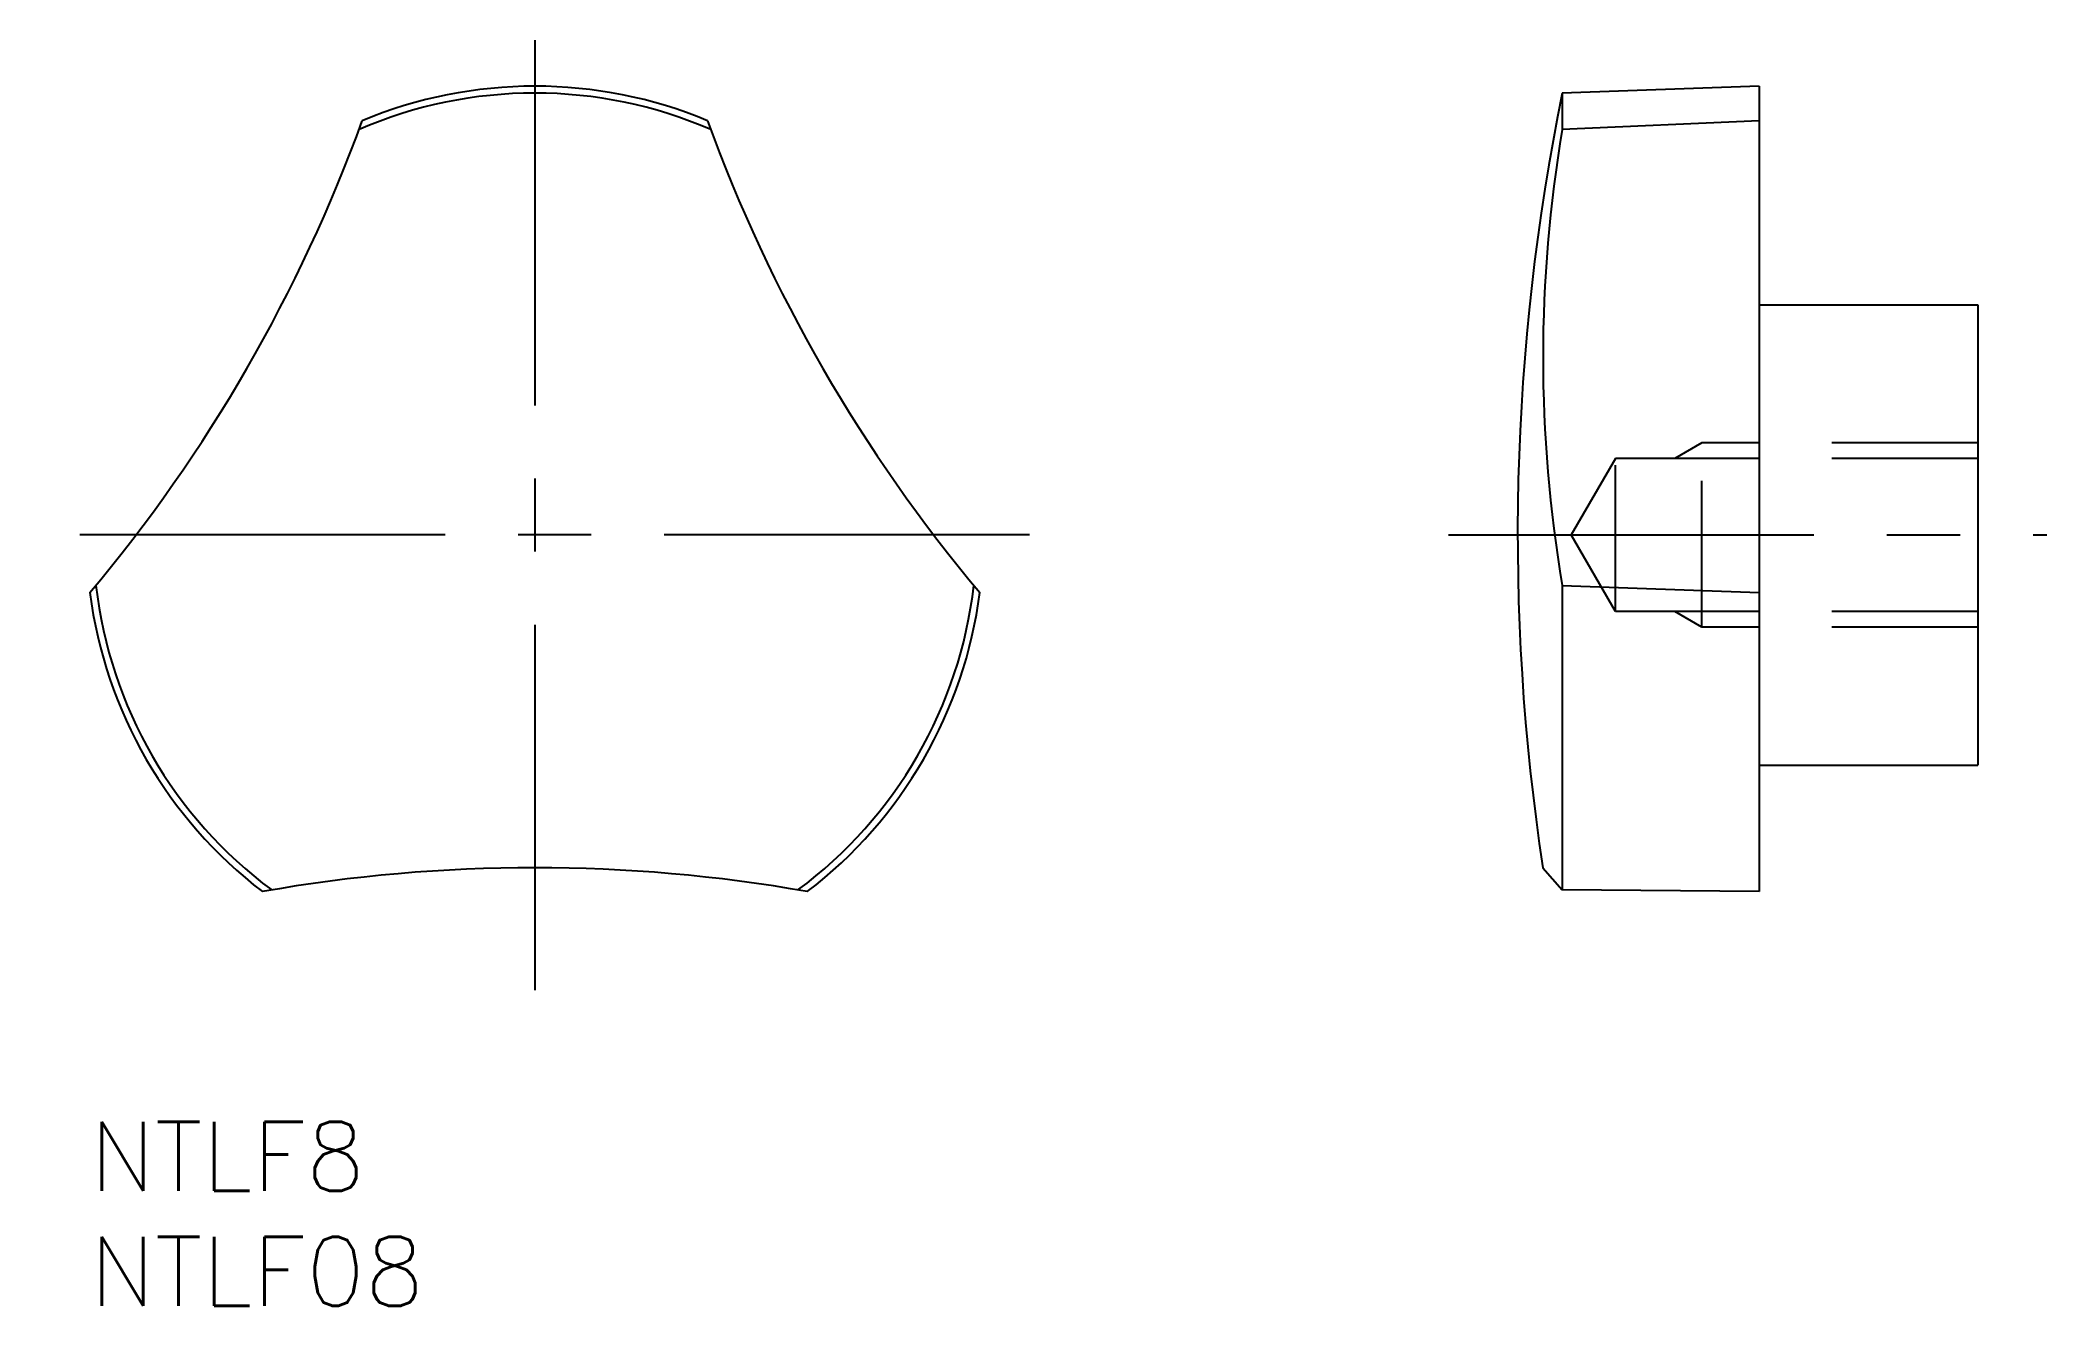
# Model space of a CAD drawing. Extents: x -2.2 to 85, y -8 to 47.
import ezdxf

# ---------------------------------------------------------------- set-up
doc = ezdxf.new("R2010")
doc.units = 0
doc.header["$LTSCALE"] = 0.5
doc.linetypes.add('CENTER', pattern=[50.8, 31.75, -6.35, 6.35, -6.35])
doc.linetypes.add('DASHED', pattern=[19.05, 12.7, -6.35])
for name, color, linetype in [('MSM_CENTER', 1, 'CENTER'), ('MSM_CONTINUOUS', 7, 'CONTINUOUS'), ('MSM_DASHED', 4, 'DASHED'), ('MSM_PART_NUMBER', 7, 'CONTINUOUS')]:
    doc.layers.add(name, color=color, linetype=linetype)
doc.styles.get("Standard").update_dxf_attribs({"font": 'txt.shx', "height": 3, "bigfont": 'bigfont.shx'})

# ---------------------------------------------------------------- blocks, each defined once
blk = doc.blocks.new('*U9')
at = {"layer": 'MSM_PART_NUMBER'}
blk.add_text('NTLF8', height=3, dxfattribs=at).set_placement((0, -3))
blk = doc.blocks.new('*U10')
at = {"layer": 'MSM_PART_NUMBER'}
blk.add_text('NTLF08', height=3, dxfattribs=at).set_placement((0, -8))

msp = doc.modelspace()

# ---------------------------------------------------------------- linework, layer by layer
at = {"layer": 'MSM_CENTER'}
for p, q in [((19.338, 46.995), (19.338, 3.995)), ((40.838, 25.495), (-2.162, 25.495)), ((59.047, 25.495), (85.047, 25.495))]:
    msp.add_line(p, q, dxfattribs=at)
at = {"layer": 'MSM_CONTINUOUS'}
for p, q in [((72.547, 44.995), (63.986, 44.696)), ((63.986, 44.696), (63.986, 43.11)), ((72.547, 44.995), (72.547, 10)), ((72.547, 43.495), (63.986, 43.11)), ((72.547, 35.495), (82.047, 35.495)), ((82.047, 35.495), (82.047, 15.495)), ((63.986, 23.305), (63.986, 10.07)), ((63.986, 23.305), (72.547, 22.99)), ((72.547, 15.495), (82.047, 15.495)), ((63.141, 11.038), (63.986, 10.07)), ((72.547, 10), (63.986, 10.07))]:
    msp.add_line(p, q, dxfattribs=at)
for centre, radius, start, end in [((19.338, 25.495), 19.201, 66.5495, 113.4505), ((19.338, 25.495), 19.5, 67.38014, 112.61986), ((158.047, 25.495), 96, 168.46239, 188.66119), ((-52.071, 66.724), 68, 319.97401, 340.02599), ((90.748, 66.724), 68, 199.97401, 220.02599), ((122.199, 33.208), 59.049, 170.34574, 189.65426), ((19.338, 25.495), 19.5, 187.38014, 232.61986), ((19.338, 25.495), 19.201, 186.5495, 233.4505), ((19.338, 25.495), 19.201, 306.5495, 353.4505), ((19.338, 25.495), 19.5, 307.38014, 352.61986), ((19.338, -56.962), 68, 79.97401, 100.02599)]:
    msp.add_arc(centre, radius, start, end, dxfattribs=at)
at = {"layer": 'MSM_DASHED'}
for p, q in [((66.297, 28.819), (64.378, 25.495)), ((66.297, 22.172), (66.297, 28.819)), ((82.047, 28.819), (66.297, 28.819)), ((70.047, 29.495), (68.875, 28.819)), ((70.047, 21.495), (70.047, 29.495)), ((82.047, 29.495), (70.047, 29.495)), ((66.297, 22.172), (64.378, 25.495)), ((82.047, 22.172), (66.297, 22.172)), ((70.047, 21.495), (68.875, 22.172)), ((82.047, 21.495), (70.047, 21.495))]:
    msp.add_line(p, q, dxfattribs=at)

# ---------------------------------------------------------------- block references
at = {"layer": 'MSM_CONTINUOUS'}
for name in ['*U9', '*U10']:
    msp.add_blockref(name, (0, 0), dxfattribs=at)

doc.saveas('drawing.dxf')
